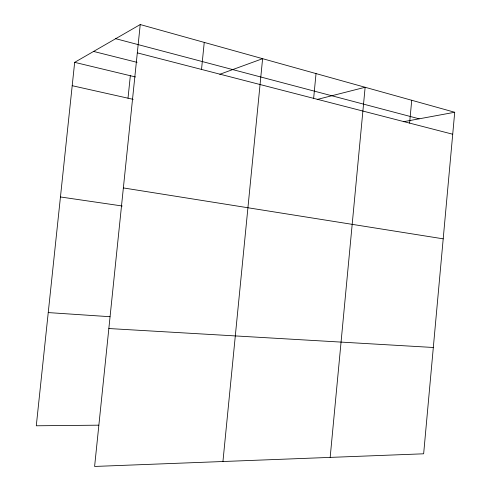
<?xml version="1.0" encoding="UTF-8"?>
<svg xmlns="http://www.w3.org/2000/svg" width="491" height="491" viewBox="0 0 491 491"><rect width="100%" height="100%" fill="white"/><g stroke="black" fill="none" stroke-linecap="round" stroke-linejoin="round"><path stroke-width="0.74" d="M454.715 112.261L423.647 453.801L94.603 466.45L140.236 24.55L454.715 112.261L403.43 121.725M409.604 123.106L411.722 100.268M330.167 457.397L365.132 87.275L317.18 99.458M313.645 98.353L316.032 73.582M222.939 461.515L262.605 58.681L219.79 74.294M201.519 69.434L204.244 42.404M128.01 98.194L130.336 75.724M140.236 24.55L74.669 62.345L36.285 425.783L98.777 425.175M108.842 328.534L433.32 347.487M48.241 312.583L109.978 316.707M60.448 196.965L122.247 205.999M123.364 187.924L443.201 238.835M72.202 85.704L133.178 99.354M74.669 62.345L135.491 76.964M93.591 51.438L137.057 62.351M137.314 52.868L452.72 134.227M115.704 38.691L419.167 118.822"/></g></svg>
